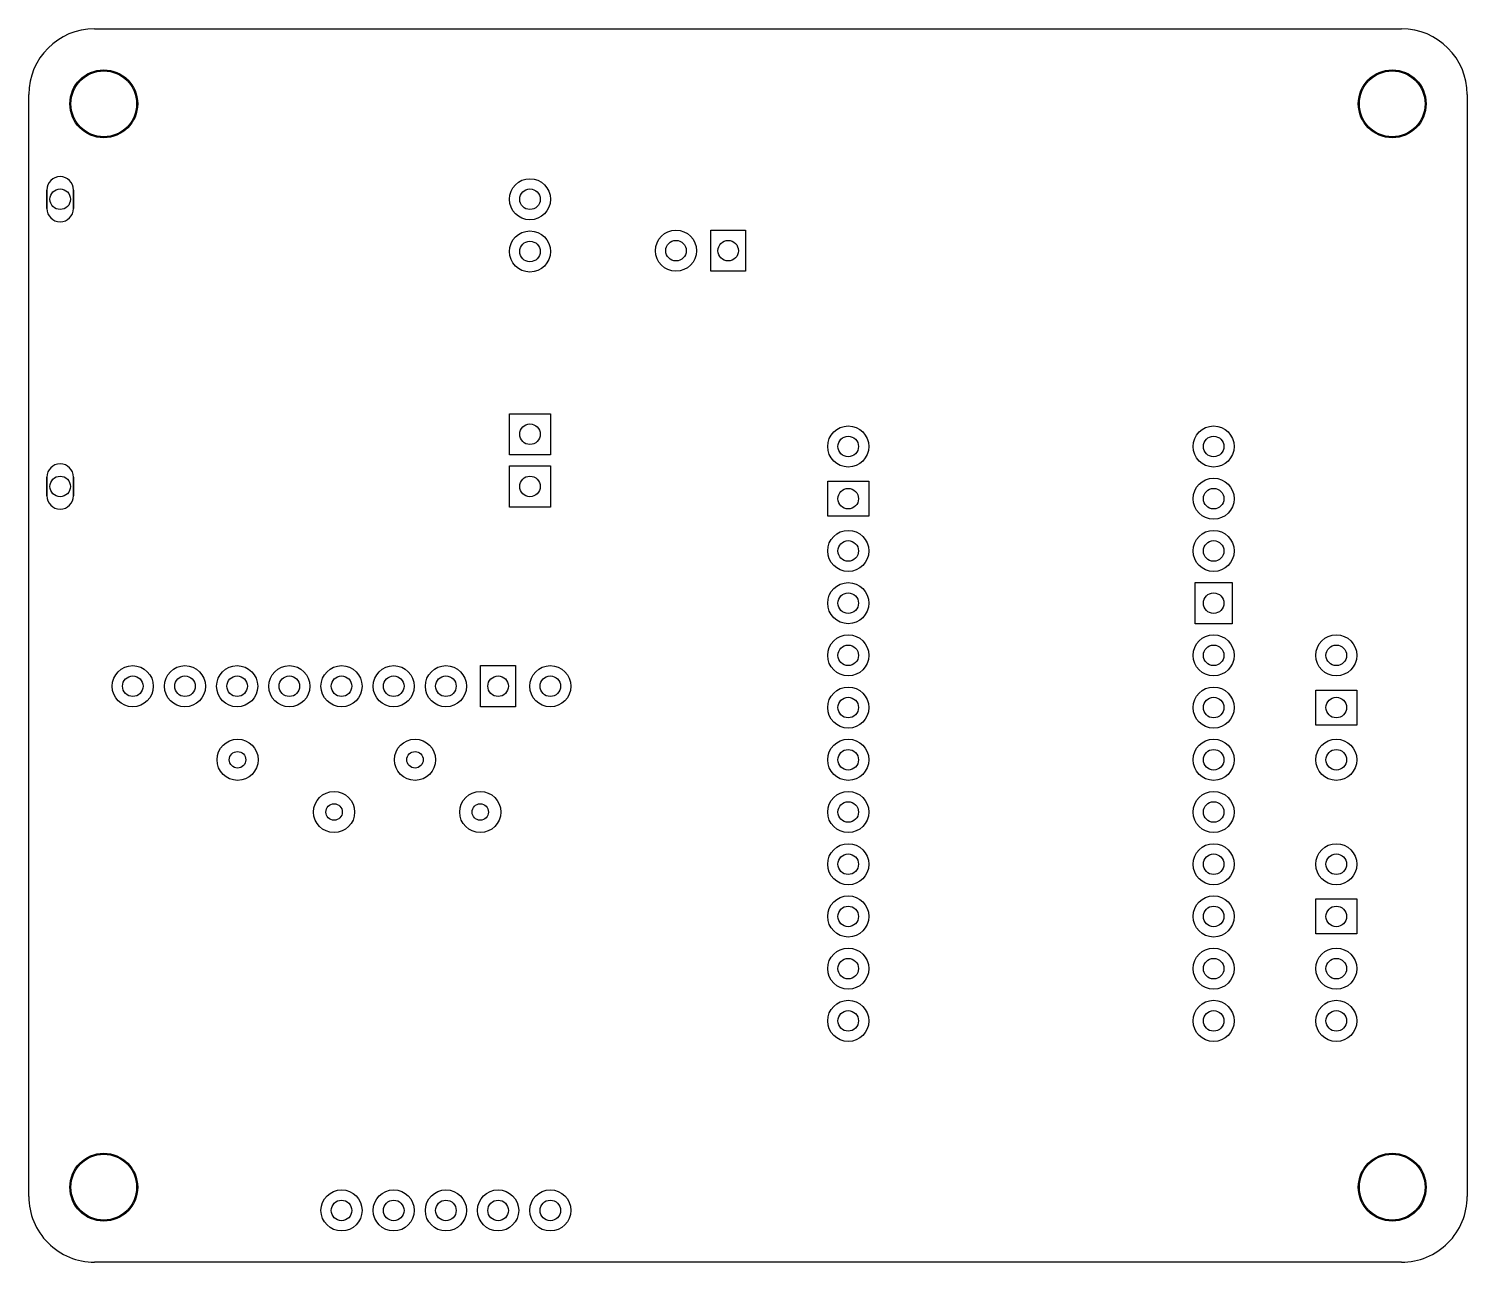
# Model space of a CAD drawing. Header units: millimetres. Extents: x 0 to 70, y -60 to 0.
import ezdxf

# ---------------------------------------------------------------- set-up
doc = ezdxf.new("R2010")
doc.units = ezdxf.units.MM

msp = doc.modelspace()

# ---------------------------------------------------------------- linework, layer by layer
for points in [[(3.2, 0), (66.8, 0)], [(0, -56.8), (0, -3.2)], [(70, -3.2), (70, -56.8)], [(66.8, -60), (3.2, -60)]]:
    msp.add_lwpolyline(points)
for points in [[(0.879, -8.743), (0.879, -7.843)], [(2.179, -8.743), (2.179, -7.843)], [(33.186, -9.795), (34.886, -9.795), (34.886, -11.795), (33.186, -11.795)], [(25.389, -18.723), (25.389, -20.723), (23.389, -20.723), (23.389, -18.723)], [(25.389, -21.263), (25.389, -23.263), (23.389, -23.263), (23.389, -21.263)], [(0.879, -22.713), (0.879, -21.813)], [(2.179, -22.713), (2.179, -21.813)], [(38.878, -23.71), (38.878, -22.01), (40.878, -22.01), (40.878, -23.71)], [(56.758, -28.94), (56.758, -26.94), (58.558, -26.94), (58.558, -28.94)], [(23.69, -32.98), (21.99, -32.98), (21.99, -30.98), (23.69, -30.98)], [(64.627, -32.17), (64.627, -33.87), (62.627, -33.87), (62.627, -32.17)], [(64.627, -42.33), (64.627, -44.03), (62.627, -44.03), (62.627, -42.33)]]:
    msp.add_lwpolyline(points, close=True)
for centre, radius in [((3.65, -3.65), 1.65), ((3.65, -3.65), 1.6), ((66.35, -3.65), 1.65), ((66.35, -3.65), 1.6), ((24.389, -8.293), 1), ((1.529, -8.293), 0.5), ((24.389, -8.293), 0.5), ((31.496, -10.795), 1), ((24.389, -10.833), 1), ((24.389, -10.833), 0.5), ((31.496, -10.795), 0.5), ((34.036, -10.795), 0.5), ((24.389, -19.723), 0.5), ((39.878, -20.32), 1), ((57.658, -20.32), 1), ((39.878, -20.32), 0.5), ((57.658, -20.32), 0.5), ((1.529, -22.263), 0.5), ((24.389, -22.263), 0.5), ((39.878, -22.86), 0.5), ((57.658, -22.86), 1), ((57.658, -22.86), 0.5), ((39.878, -25.4), 1), ((57.658, -25.4), 1), ((39.878, -25.4), 0.5), ((57.658, -25.4), 0.5), ((39.878, -27.94), 1), ((39.878, -27.94), 0.5), ((57.658, -27.94), 0.5), ((39.878, -30.48), 1), ((39.878, -30.48), 0.5), ((57.658, -30.48), 1), ((57.658, -30.48), 0.5), ((63.627, -30.48), 1), ((63.627, -30.48), 0.5), ((5.06, -31.98), 1), ((5.06, -31.98), 0.5), ((7.6, -31.98), 1), ((7.6, -31.98), 0.5), ((10.14, -31.98), 1), ((10.14, -31.98), 0.5), ((12.68, -31.98), 1), ((12.68, -31.98), 0.5), ((15.22, -31.98), 1), ((15.22, -31.98), 0.5), ((17.76, -31.98), 1), ((17.76, -31.98), 0.5), ((20.3, -31.98), 1), ((20.3, -31.98), 0.5), ((22.84, -31.98), 0.5), ((25.38, -31.98), 1), ((25.38, -31.98), 0.5), ((39.878, -33.02), 1), ((57.658, -33.02), 1), ((39.878, -33.02), 0.5), ((57.658, -33.02), 0.5), ((63.627, -33.02), 0.5), ((10.16, -35.56), 1), ((18.796, -35.56), 1), ((39.878, -35.56), 1), ((57.658, -35.56), 1), ((63.627, -35.56), 1), ((10.16, -35.56), 0.4), ((18.796, -35.56), 0.4), ((39.878, -35.56), 0.5), ((57.658, -35.56), 0.5), ((63.627, -35.56), 0.5), ((14.859, -38.1), 1), ((21.971, -38.1), 1), ((39.878, -38.1), 1), ((57.658, -38.1), 1), ((14.859, -38.1), 0.4), ((21.971, -38.1), 0.4), ((39.878, -38.1), 0.5), ((57.658, -38.1), 0.5), ((39.878, -40.64), 1), ((57.658, -40.64), 1), ((63.627, -40.64), 1), ((39.878, -40.64), 0.5), ((57.658, -40.64), 0.5), ((63.627, -40.64), 0.5), ((39.878, -43.18), 1), ((39.878, -43.18), 0.5), ((57.658, -43.18), 1), ((57.658, -43.18), 0.5), ((63.627, -43.18), 0.5), ((39.878, -45.72), 1), ((57.658, -45.72), 1), ((63.627, -45.72), 1), ((39.878, -45.72), 0.5), ((57.658, -45.72), 0.5), ((63.627, -45.72), 0.5), ((39.878, -48.26), 1), ((57.658, -48.26), 1), ((63.627, -48.26), 1), ((39.878, -48.26), 0.5), ((57.658, -48.26), 0.5), ((63.627, -48.26), 0.5), ((3.65, -56.35), 1.65), ((3.65, -56.35), 1.6), ((66.35, -56.35), 1.65), ((66.35, -56.35), 1.6), ((15.22, -57.48), 1), ((17.76, -57.48), 1), ((20.3, -57.48), 1), ((22.84, -57.48), 1), ((25.38, -57.48), 1), ((15.22, -57.48), 0.5), ((17.76, -57.48), 0.5), ((20.3, -57.48), 0.5), ((22.84, -57.48), 0.5), ((25.38, -57.48), 0.5)]:
    msp.add_circle(centre, radius)
for centre, radius, start, end in [((3.2, -3.2), 3.2, 90, 180), ((66.8, -3.2), 3.2, 360, 90), ((1.529, -7.843), 0.65, 360, 540), ((1.529, -8.743), 0.65, 540, 360), ((1.529, -21.813), 0.65, 360, 540), ((1.529, -22.713), 0.65, 540, 360), ((3.2, -56.8), 3.2, 179.99955, 270), ((66.8, -56.8), 3.2, 270, 0.00045)]:
    msp.add_arc(centre, radius, start, end)

doc.saveas('drawing.dxf')
